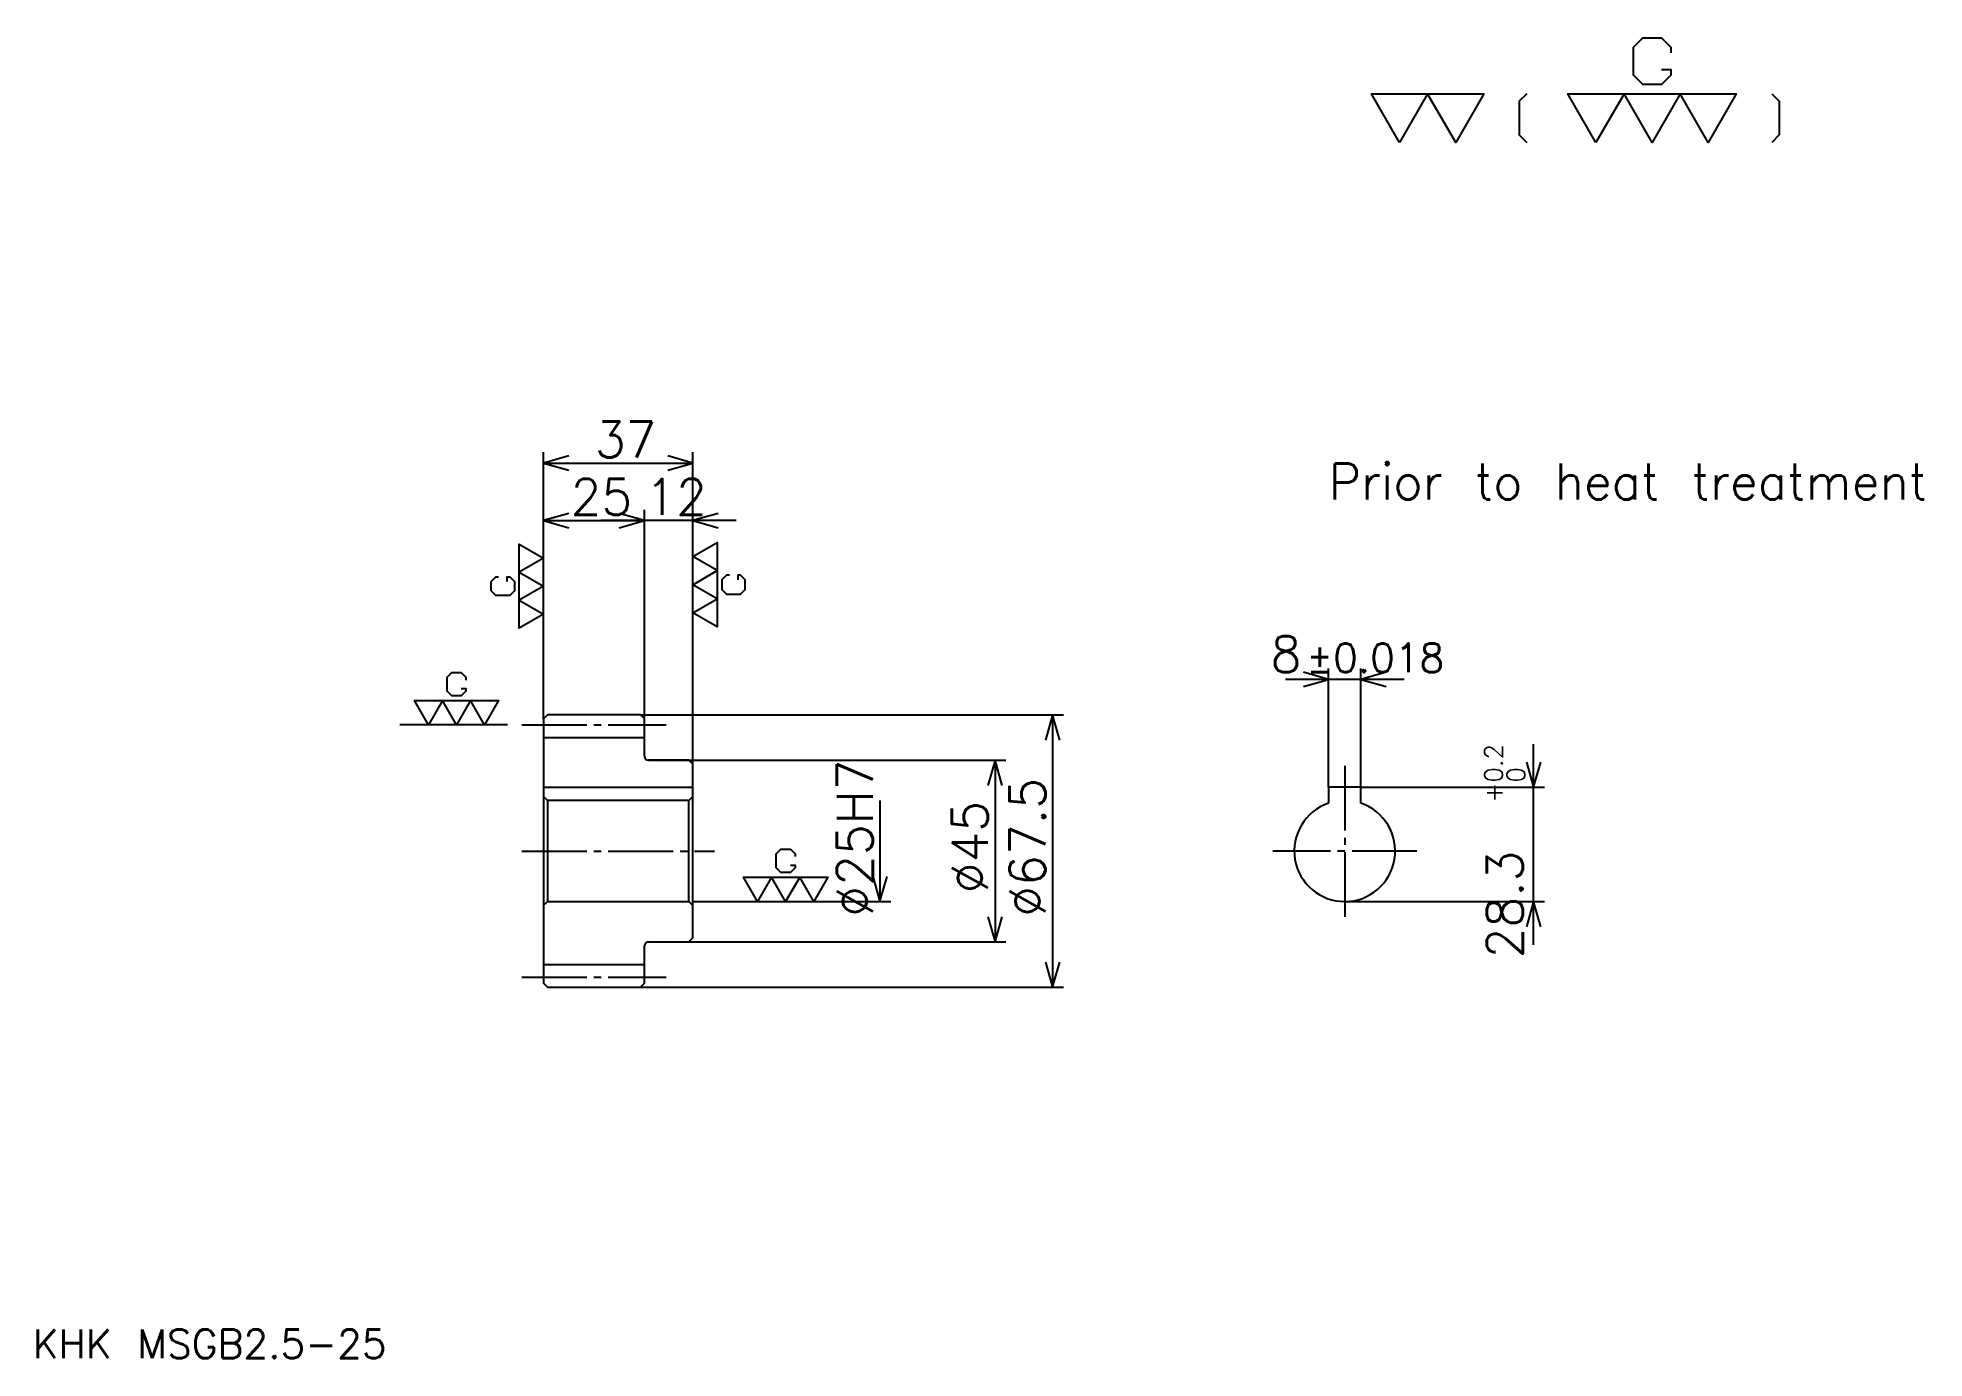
# Model space of a CAD drawing. Extents: x 19 to 487, y 20 to 347.
import ezdxf

# ---------------------------------------------------------------- set-up
doc = ezdxf.new("R2010")
doc.units = 0
doc.linetypes.add('DASHDOT', pattern=[21.391305, 16.043478, -1.782609, 1.782609, -1.782609])
doc.layers.get('0').update_dxf_attribs({"linetype": 'CONTINUOUS'})
doc.layers.add('DASHDOT', color=6, linetype='DASHDOT')
doc.styles.add('KANJI', font='TXT', dxfattribs={"bigfont": 'BIGFONT'})

msp = doc.modelspace()

# ---------------------------------------------------------------- linework, layer by layer
at = {"color": 5}
for p, q in [((144.391296, 179.032608), (144.391296, 244.097824)), ((181.391296, 179.032608), (181.391296, 244.097824)), ((144.391296, 241.42392), (181.391296, 241.42392)), ((169.391296, 179.032608), (169.391296, 229.836945)), ((144.391296, 227.16304), (169.391296, 227.16304)), ((192.086945, 227.16304), (158.695648, 227.16304)), ((357.630432, 187.821747), (328.239136, 187.821747)), ((338.934753, 161.082611), (338.934753, 190.495651)), ((346.934753, 161.082611), (346.934753, 190.495651)), ((144.391296, 178.032608), (144.391296, 179.032608)), ((168.391296, 179.032608), (181.391296, 179.032608)), ((169.391296, 178.032608), (169.391296, 179.032608)), ((181.391296, 179.032608), (273.195648, 179.032608)), ((181.391296, 166.782608), (181.391296, 179.032608)), ((270.521729, 179.032608), (270.521729, 111.532608)), ((389.717377, 122.08696), (389.717377, 171.778259)), ((170.391296, 167.782608), (181.391296, 167.782608)), ((181.391296, 167.782608), (258.934784, 167.782608)), ((256.260864, 167.782608), (256.260864, 122.782608)), ((346.934753, 161.082611), (392.391296, 161.082611)), ((227.73912, 157.782608), (227.73912, 132.782608)), ((181.391296, 132.782608), (230.413025, 132.782608)), ((342.934753, 132.782608), (392.391296, 132.782608)), ((170.391296, 122.782608), (181.391296, 122.782608)), ((181.391296, 122.782608), (258.934784, 122.782608)), ((168.391296, 111.532608), (181.391296, 111.532608)), ((181.391296, 111.532608), (273.195648, 111.532608))]:
    msp.add_line(p, q, dxfattribs=at)
at = {"color": 7}
msp.add_line((135.478256, 176.532608), (108.73912, 176.532608), dxfattribs=at)
at = {"color": 4}
for p, q in [((144.391296, 173.407608), (169.391296, 173.407608)), ((144.391296, 161.082611), (181.391296, 161.082611)), ((145.391296, 157.782608), (145.391296, 132.782608)), ((180.391296, 157.782608), (181.391296, 158.782608)), ((180.391296, 132.782608), (181.391296, 131.782608)), ((144.391296, 117.157608), (169.391296, 117.157608))]:
    msp.add_line(p, q, dxfattribs=at)
at = {"color": 7}
for points in [[(421.408691, 338.945221), (423.726074, 338.945221), (423.726074, 337.554779), (421.408691, 335.237396), (416.773895, 335.237396), (414.456512, 337.554779), (414.456512, 344.506958), (416.773895, 346.824341), (421.408691, 346.824341), (423.726074, 344.506958), (423.726074, 343.116516)], [(356.521729, 320.869568), (349.56955, 332.920013), (377.378235, 332.920013), (370.426086, 320.869568), (363.473907, 332.920013), (356.521729, 320.869568)], [(388.038239, 332.920013), (386.184326, 331.066101), (386.184326, 322.72348), (388.038239, 320.869568)], [(405.186951, 320.869568), (398.234772, 332.920013), (439.947815, 332.920013), (432.995636, 320.869568), (426.043457, 332.920013), (419.091309, 320.869568), (412.13913, 332.920013), (405.186951, 320.869568)], [(448.753906, 332.920013), (450.607819, 331.066101), (450.607819, 322.72348), (448.753906, 320.869568)], [(144.391296, 203.989136), (138.366074, 200.513046), (138.366074, 221.369568), (144.391296, 217.893478), (138.366074, 214.417389), (144.391296, 210.941299), (138.366074, 207.46521), (144.391296, 203.989136)], [(181.391296, 218.25), (187.416519, 221.726089), (187.416519, 200.869568), (181.391296, 204.345657), (187.416519, 207.821747), (181.391296, 211.297821), (187.416519, 214.773911), (181.391296, 218.25)], [(135.35347, 212.100006), (135.35347, 213.258698), (136.048691, 213.258698), (137.207382, 212.100006), (137.207382, 209.782608), (136.048691, 208.623901), (132.572601, 208.623901), (131.41391, 209.782608), (131.41391, 212.100006), (132.572601, 213.258698), (133.267822, 213.258698)], [(190.429123, 213.615219), (189.733902, 213.615219), (188.575211, 212.456512), (188.575211, 210.13913), (189.733902, 208.980438), (193.209991, 208.980438), (194.368683, 210.13913), (194.368683, 212.456512), (193.209991, 213.615219), (192.514771, 213.615219), (192.514771, 212.456512)], [(123.980423, 185.570435), (125.139122, 185.570435), (125.139122, 184.875214), (123.980423, 183.716522), (121.663033, 183.716522), (120.504341, 184.875214), (120.504341, 188.351303), (121.663033, 189.509995), (123.980423, 189.509995), (125.139122, 188.351303), (125.139122, 187.656082)], [(115.869553, 176.532608), (112.393471, 182.557831), (133.249985, 182.557831), (129.773911, 176.532608), (126.297821, 182.557831), (122.821732, 176.532608), (119.345642, 182.557831), (115.869553, 176.532608)], [(205.545654, 141.820435), (206.704346, 141.820435), (206.704346, 141.125214), (205.545654, 139.966522), (203.228256, 139.966522), (202.06955, 141.125214), (202.06955, 144.601303), (203.228256, 145.759995), (205.545654, 145.759995), (206.704346, 144.601303), (206.704346, 143.906082)], [(197.434784, 132.782608), (193.958694, 138.807831), (214.815216, 138.807831), (211.339127, 132.782608), (207.863037, 138.807831), (204.386948, 132.782608), (200.910858, 138.807831), (197.434784, 132.782608)]]:
    msp.add_lwpolyline(points, dxfattribs=at)
at = {"color": 5}
for points in [[(150.630432, 243.206512), (144.391296, 241.42392), (150.630432, 239.641296)], [(175.152161, 239.641296), (181.391296, 241.42392), (175.152161, 243.206512)], [(150.630432, 228.945648), (144.391296, 227.16304), (150.630432, 225.380432)], [(163.152161, 225.380432), (169.391296, 227.16304), (163.152161, 228.945648)], [(163.152161, 225.380432), (169.391296, 227.16304), (163.152161, 228.945648)], [(187.630432, 228.945648), (181.391296, 227.16304), (187.630432, 225.380432)], [(332.695618, 186.039124), (338.934753, 187.821747), (332.695618, 189.60434)], [(353.173889, 189.60434), (346.934753, 187.821747), (353.173889, 186.039124)], [(272.304321, 172.793472), (270.521729, 179.032608), (268.739136, 172.793472)], [(258.043457, 161.543472), (256.260864, 167.782608), (254.478256, 161.543472)], [(387.934753, 167.321747), (389.717377, 161.082611), (391.5, 167.321747)], [(225.956512, 139.021744), (227.73912, 132.782608), (229.521729, 139.021744)], [(391.5, 126.54348), (389.717377, 132.782608), (387.934753, 126.54348)], [(254.478256, 129.021744), (256.260864, 122.782608), (258.043457, 129.021744)], [(268.739136, 117.771736), (270.521729, 111.532608), (272.304321, 117.771736)]]:
    msp.add_lwpolyline(points, dxfattribs=at)
at = {"color": 4}
for points in [[(169.391296, 168.782608), (169.391296, 178.032608), (168.391296, 179.032608), (145.391296, 179.032608), (144.391296, 178.032608), (144.391296, 131.782608)], [(170.391296, 122.782608), (180.391296, 122.782608), (181.391296, 123.782608), (181.391296, 166.782608), (180.391296, 167.782608), (170.391296, 167.782608)], [(346.934753, 157.12532), (346.934753, 161.082611), (338.934753, 161.082611), (338.934753, 157.12532)], [(144.391296, 131.782608), (145.391296, 132.782608), (180.391296, 132.782608), (180.391296, 157.782608), (145.391296, 157.782608), (144.391296, 158.782608)], [(144.391296, 131.782608), (144.391296, 112.532608), (145.391296, 111.532608), (168.391296, 111.532608), (169.391296, 112.532608), (169.391296, 121.782608)]]:
    msp.add_lwpolyline(points, dxfattribs=at)
for centre, radius, start, end in [((170.391296, 168.782608), 1, 180, 270), ((342.934753, 145.282608), 12.5, 108.66292518, 71.33707482), ((170.391296, 121.782608), 1, 90, 180)]:
    msp.add_arc(centre, radius, start, end, dxfattribs=at)
at = {"layer": 'DASHDOT', "color": 7}
for p, q in [((139.043472, 176.532608), (174.73912, 176.532608)), ((342.934753, 166.430435), (342.934753, 127.434784)), ((139.043472, 145.282608), (186.73912, 145.282608)), ((360.782593, 145.282608), (325.086945, 145.282608)), ((139.043472, 114.032608), (174.73912, 114.032608))]:
    msp.add_line(p, q, dxfattribs=at)

# ---------------------------------------------------------------- texts
at = {"color": 7, "style": 'KANJI'}
for s, height, p in [('37', 8.913043, (157.097824, 242.850006)), ('Prior to heat treatment', 8.913043, (338.934753, 232.386963)), ('25', 8.913043, (151.097824, 228.589127)), ('12', 8.913043, (169.597824, 228.589127)), ('8', 8.913043, (324.536499, 189.60434)), ('%%p0.018', 7.130435, (333.359314, 189.60434)), ('KHK MSGB2.5-25', 7.130435, (17.826086, 19.608696))]:
    msp.add_text(s, height=height, dxfattribs=at).set_placement(p)
for s, height, p in [('0.2', 4.456522, (382.052155, 162.25882)), ('%%c25H7', 8.913043, (225.956512, 129.016296)), ('0', 4.456522, (387.578247, 162.25882)), ('%%c67.5', 8.913043, (268.739136, 129.016296)), ('+', 4.456522, (382.052155, 157.267502)), ('%%c45', 8.913043, (254.478256, 134.809784)), ('28.3', 8.913043, (387.043457, 118.688324))]:
    msp.add_text(s, height=height, rotation=90, dxfattribs=at).set_placement(p)

doc.saveas('drawing.dxf')
